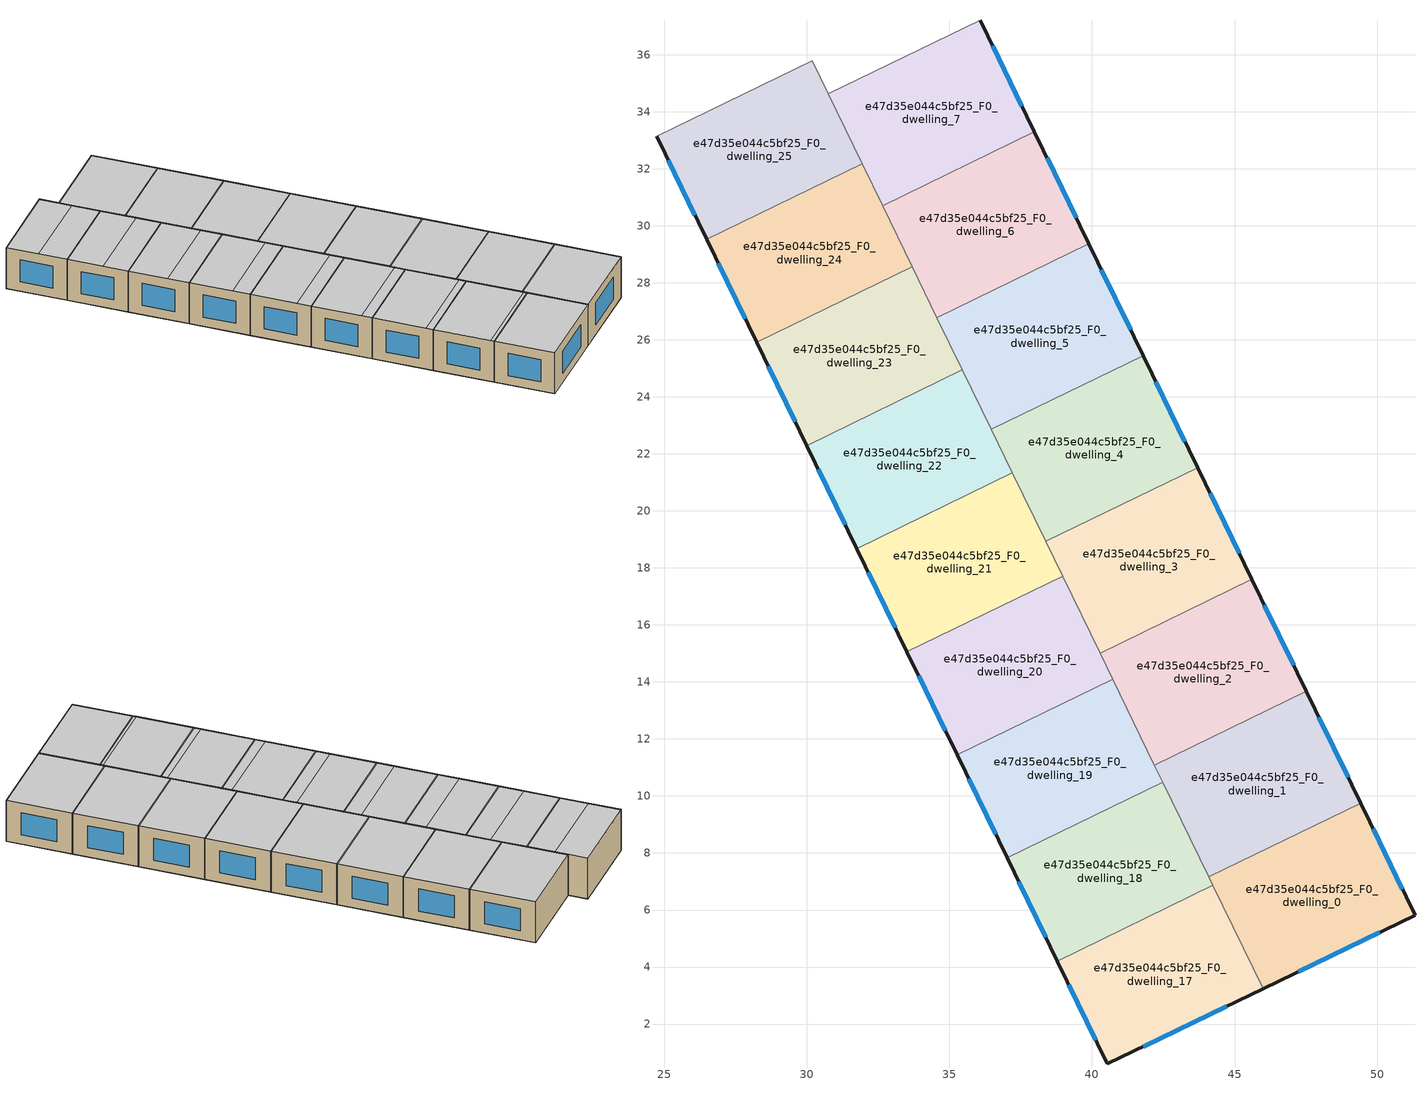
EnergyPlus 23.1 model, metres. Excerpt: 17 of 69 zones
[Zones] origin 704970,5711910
e47d35e044c5bf25_F0_dwelling_0
 floor ground (EU_floor_Construction): 51.33,5.82 49.42,9.75 44.09,7.16 46,3.24 z0
 wall outside (EU_wall_Construction): 49.42,9.75 51.33,5.82 46,3.24 z0:3
 wall to e47d35e044c5bf25_F0_dwelling_1 (EU_wall_Construction): 44.09,7.16 49.42,9.75 z0:3
 wall to e47d35e044c5bf25_F0_dwelling_17 (EU_wall_Construction): 46,3.24 44.24,6.86 z0:3
 wall to e47d35e044c5bf25_F0_dwelling_18 (EU_wall_Construction): 44.24,6.86 44.1,7.16 z0:3
 window (EU_Window_Construction): 49.86,8.84 50.89,6.73 / 50.1,5.23 47.23,3.84 z0.69:2.31
 ceiling to e47d35e044c5bf25_F1_dwelling_0 (EU_floor_Construction): 49.42,9.75 51.33,5.82 46,3.24 44.09,7.16 z3
e47d35e044c5bf25_F0_dwelling_1
 floor ground (EU_floor_Construction): 49.42,9.75 47.52,13.67 42.19,11.08 44.09,7.16 z0
 wall outside (EU_wall_Construction): 47.52,13.67 49.42,9.75 z0:3
 wall to e47d35e044c5bf25_F0_dwelling_2 (EU_wall_Construction): 42.19,11.08 47.52,13.67 z0:3
 wall to e47d35e044c5bf25_F0_dwelling_18 (EU_wall_Construction): 44.09,7.16 42.48,10.48 z0:3
 wall to e47d35e044c5bf25_F0_dwelling_19 (EU_wall_Construction): 42.48,10.48 42.19,11.08 z0:3
 window (EU_Window_Construction): 47.96,12.77 48.98,10.66 z0.69:2.31
 ceiling to e47d35e044c5bf25_F1_dwelling_1 (EU_floor_Construction): 47.52,13.67 49.42,9.75 44.09,7.16 42.19,11.08 z3
e47d35e044c5bf25_F0_dwelling_17
 floor ground (EU_floor_Construction): 46,3.24 44.24,6.86 38.78,4.21 40.54,0.6 z0
 wall outside (EU_wall_Construction): 46,3.24 40.54,0.6 38.78,4.21 z0:3
 wall to e47d35e044c5bf25_F0_dwelling_18 (EU_wall_Construction): 38.78,4.21 44.24,6.86 z0:3
 window (EU_Window_Construction): 44.73,2.63 41.8,1.21 / 40.13,1.44 39.19,3.37 z0.69:2.31
 ceiling to e47d35e044c5bf25_F1_dwelling_17 (EU_floor_Construction): 44.24,6.86 46,3.24 40.54,0.6 38.78,4.21 z3
e47d35e044c5bf25_F0_dwelling_18
 floor ground (EU_floor_Construction): 44.24,6.86 42.48,10.48 37.02,7.83 38.78,4.21 z0
 wall outside (EU_wall_Construction): 38.78,4.21 37.02,7.83 z0:3
 wall to e47d35e044c5bf25_F0_dwelling_19 (EU_wall_Construction): 37.02,7.83 42.48,10.48 z0:3
 window (EU_Window_Construction): 38.37,5.05 37.43,6.99 z0.69:2.31
 ceiling to e47d35e044c5bf25_F1_dwelling_18 (EU_floor_Construction): 42.48,10.48 44.14,7.08 38.68,4.42 37.02,7.83 z3
 ceiling to e47d35e044c5bf25_F1_dwelling_17 (EU_floor_Construction): 44.14,7.08 44.24,6.86 38.78,4.21 38.68,4.42 z3
e47d35e044c5bf25_F0_dwelling_19
 floor ground (EU_floor_Construction): 42.48,10.48 40.73,14.09 35.27,11.44 37.02,7.83 z0
 wall outside (EU_wall_Construction): 37.02,7.83 35.27,11.44 z0:3
 wall to e47d35e044c5bf25_F0_dwelling_20 (EU_wall_Construction): 35.27,11.44 40.73,14.09 z0:3
 wall to e47d35e044c5bf25_F0_dwelling_2 (EU_wall_Construction): 40.73,14.09 42.19,11.08 z0:3
 window (EU_Window_Construction): 36.62,8.66 35.67,10.61 z0.69:2.31
 ceiling to e47d35e044c5bf25_F1_dwelling_19 (EU_floor_Construction): 40.73,14.09 42.28,10.91 36.82,8.25 35.27,11.44 z3
 ceiling to e47d35e044c5bf25_F1_dwelling_18 (EU_floor_Construction): 42.28,10.91 42.48,10.48 37.02,7.83 36.82,8.25 z3
e47d35e044c5bf25_F0_dwelling_2
 floor ground (EU_floor_Construction): 47.52,13.67 45.61,17.6 40.28,15.01 42.19,11.08 z0
 wall outside (EU_wall_Construction): 45.61,17.6 47.52,13.67 z0:3
 wall to e47d35e044c5bf25_F0_dwelling_3 (EU_wall_Construction): 40.28,15.01 45.61,17.6 z0:3
 wall to e47d35e044c5bf25_F0_dwelling_20 (EU_wall_Construction): 40.73,14.1 40.28,15.01 z0:3
 window (EU_Window_Construction): 46.05,16.69 47.07,14.58 z0.69:2.31
 ceiling to e47d35e044c5bf25_F1_dwelling_2 (EU_floor_Construction): 45.61,17.6 47.52,13.67 42.19,11.08 40.28,15.01 z3
e47d35e044c5bf25_F0_dwelling_20
 floor ground (EU_floor_Construction): 40.73,14.09 38.97,17.71 33.51,15.06 35.27,11.44 z0
 wall outside (EU_wall_Construction): 35.27,11.44 33.51,15.06 z0:3
 wall to e47d35e044c5bf25_F0_dwelling_21 (EU_wall_Construction): 33.51,15.06 38.97,17.71 z0:3
 wall to e47d35e044c5bf25_F0_dwelling_3 (EU_wall_Construction): 38.97,17.71 40.28,15.01 z0:3
 window (EU_Window_Construction): 34.86,12.28 33.92,14.22 z0.69:2.31
 ceiling adiabatic (EU_roof_Construction): 38.97,17.71 40.42,14.73 34.96,12.08 33.51,15.06 z3
 ceiling to e47d35e044c5bf25_F1_dwelling_19 (EU_floor_Construction): 40.42,14.73 40.73,14.09 35.27,11.44 34.96,12.08 z3
e47d35e044c5bf25_F0_dwelling_21
 floor ground (EU_floor_Construction): 38.97,17.71 37.21,21.33 31.75,18.68 33.51,15.06 z0
 wall outside (EU_wall_Construction): 33.51,15.06 31.75,18.68 z0:3
 wall to e47d35e044c5bf25_F0_dwelling_22 (EU_wall_Construction): 31.75,18.68 37.21,21.33 z0:3
 wall to e47d35e044c5bf25_F0_dwelling_4 (EU_wall_Construction): 37.21,21.33 38.38,18.93 z0:3
 wall to e47d35e044c5bf25_F0_dwelling_3 (EU_wall_Construction): 38.38,18.93 38.97,17.71 z0:3
 window (EU_Window_Construction): 33.1,15.9 32.16,17.84 z0.69:2.31
 ceiling adiabatic (EU_roof_Construction): 37.21,21.33 38.56,18.56 33.1,15.91 31.75,18.68 z3
 ceiling to e47d35e044c5bf25_F1_dwelling_20 (EU_floor_Construction): 38.56,18.56 38.97,17.71 33.51,15.06 33.1,15.91 z3
e47d35e044c5bf25_F0_dwelling_22
 floor ground (EU_floor_Construction): 37.21,21.33 35.45,24.94 30,22.29 31.75,18.68 z0
 wall outside (EU_wall_Construction): 31.75,18.68 30,22.29 z0:3
 wall to e47d35e044c5bf25_F0_dwelling_23 (EU_wall_Construction): 30,22.29 35.45,24.94 z0:3
 wall to e47d35e044c5bf25_F0_dwelling_5 (EU_wall_Construction): 35.45,24.94 36.47,22.86 z0:3
 wall to e47d35e044c5bf25_F0_dwelling_4 (EU_wall_Construction): 36.47,22.86 37.21,21.33 z0:3
 window (EU_Window_Construction): 31.35,19.51 30.4,21.46 z0.69:2.31
 ceiling to e47d35e044c5bf25_F1_dwelling_22 (EU_floor_Construction): 35.45,24.94 36.7,22.39 31.24,19.74 30,22.29 z3
 ceiling to e47d35e044c5bf25_F1_dwelling_21 (EU_floor_Construction): 36.7,22.39 37.21,21.33 31.75,18.68 31.24,19.74 z3
e47d35e044c5bf25_F0_dwelling_23
 floor ground (EU_floor_Construction): 35.45,24.94 33.7,28.56 28.24,25.91 30,22.29 z0
 wall outside (EU_wall_Construction): 30,22.29 28.24,25.91 z0:3
 wall to e47d35e044c5bf25_F0_dwelling_24 (EU_wall_Construction): 28.24,25.91 33.7,28.56 z0:3
 wall to e47d35e044c5bf25_F0_dwelling_6 (EU_wall_Construction): 33.7,28.56 34.56,26.78 z0:3
 wall to e47d35e044c5bf25_F0_dwelling_5 (EU_wall_Construction): 34.56,26.78 35.46,24.94 z0:3
 window (EU_Window_Construction): 29.59,23.13 28.65,25.07 z0.69:2.31
 ceiling to e47d35e044c5bf25_F1_dwelling_23 (EU_floor_Construction): 33.7,28.56 34.83,26.22 29.38,23.57 28.24,25.91 z3
 ceiling to e47d35e044c5bf25_F1_dwelling_22 (EU_floor_Construction): 34.83,26.22 35.45,24.94 30,22.29 29.38,23.57 z3
e47d35e044c5bf25_F0_dwelling_24
 floor ground (EU_floor_Construction): 33.7,28.56 31.94,32.18 26.48,29.52 28.24,25.91 z0
 wall outside (EU_wall_Construction): 28.24,25.91 26.48,29.52 z0:3
 wall to e47d35e044c5bf25_F0_dwelling_25 (EU_wall_Construction): 26.48,29.52 31.94,32.18 z0:3
 wall to e47d35e044c5bf25_F0_dwelling_7 (EU_wall_Construction): 31.94,32.18 32.66,30.7 z0:3
 wall to e47d35e044c5bf25_F0_dwelling_6 (EU_wall_Construction): 32.66,30.7 33.7,28.56 z0:3
 window (EU_Window_Construction): 27.83,26.74 26.89,28.69 z0.69:2.31
 ceiling to e47d35e044c5bf25_F1_dwelling_24 (EU_floor_Construction): 31.94,32.18 32.97,30.05 27.52,27.4 26.48,29.52 z3
 ceiling to e47d35e044c5bf25_F1_dwelling_23 (EU_floor_Construction): 32.97,30.05 33.7,28.56 28.24,25.91 27.52,27.4 z3
e47d35e044c5bf25_F0_dwelling_25
 floor ground (EU_floor_Construction): 31.94,32.18 30.19,35.79 24.73,33.14 26.48,29.52 z0
 wall outside (EU_wall_Construction): 26.48,29.52 24.73,33.14 z0:3
 wall to e47d35e044c5bf25_F0_dwelling_26 (EU_wall_Construction): 24.73,33.14 30.19,35.79 z0:3
 wall to e47d35e044c5bf25_F0_dwelling_8 (EU_wall_Construction): 30.19,35.79 30.75,34.63 z0:3
 wall to e47d35e044c5bf25_F0_dwelling_7 (EU_wall_Construction): 30.75,34.63 31.94,32.18 z0:3
 window (EU_Window_Construction): 26.08,30.36 25.13,32.3 z0.69:2.31
 ceiling to e47d35e044c5bf25_F1_dwelling_25 (EU_floor_Construction): 30.19,35.79 31.11,33.88 25.66,31.23 24.73,33.14 z3
 ceiling to e47d35e044c5bf25_F1_dwelling_24 (EU_floor_Construction): 31.11,33.88 31.94,32.18 26.48,29.52 25.66,31.23 z3
e47d35e044c5bf25_F0_dwelling_3
 floor ground (EU_floor_Construction): 45.61,17.6 43.7,21.52 38.38,18.93 40.28,15.01 z0
 wall outside (EU_wall_Construction): 43.7,21.52 45.61,17.6 z0:3
 wall to e47d35e044c5bf25_F0_dwelling_4 (EU_wall_Construction): 38.38,18.93 43.7,21.52 z0:3
 window (EU_Window_Construction): 44.14,20.61 45.17,18.5 z0.69:2.31
 ceiling to e47d35e044c5bf25_F1_dwelling_3 (EU_floor_Construction): 43.7,21.52 45.61,17.6 40.28,15.01 38.38,18.93 z3
e47d35e044c5bf25_F0_dwelling_4
 floor ground (EU_floor_Construction): 43.7,21.52 41.8,25.44 36.47,22.86 38.38,18.93 z0
 wall outside (EU_wall_Construction): 41.8,25.44 43.7,21.52 z0:3
 wall to e47d35e044c5bf25_F0_dwelling_5 (EU_wall_Construction): 36.47,22.86 41.8,25.44 z0:3
 window (EU_Window_Construction): 42.24,24.54 43.26,22.43 z0.69:2.31
 ceiling to e47d35e044c5bf25_F1_dwelling_4 (EU_floor_Construction): 41.8,25.44 43.7,21.52 38.38,18.93 36.47,22.86 z3
e47d35e044c5bf25_F0_dwelling_5
 floor ground (EU_floor_Construction): 41.8,25.44 39.89,29.37 34.56,26.78 36.47,22.86 z0
 wall outside (EU_wall_Construction): 39.89,29.37 41.8,25.44 z0:3
 wall to e47d35e044c5bf25_F0_dwelling_6 (EU_wall_Construction): 34.56,26.78 39.89,29.37 z0:3
 window (EU_Window_Construction): 40.33,28.46 41.35,26.35 z0.69:2.31
 ceiling to e47d35e044c5bf25_F1_dwelling_5 (EU_floor_Construction): 39.89,29.37 41.8,25.44 36.47,22.86 34.56,26.78 z3
e47d35e044c5bf25_F0_dwelling_6
 floor ground (EU_floor_Construction): 39.89,29.37 37.98,33.29 32.66,30.7 34.56,26.78 z0
 wall outside (EU_wall_Construction): 37.98,33.29 39.89,29.37 z0:3
 wall to e47d35e044c5bf25_F0_dwelling_7 (EU_wall_Construction): 32.66,30.7 37.98,33.29 z0:3
 window (EU_Window_Construction): 38.42,32.38 39.45,30.28 z0.69:2.31
 ceiling to e47d35e044c5bf25_F1_dwelling_6 (EU_floor_Construction): 37.98,33.29 39.89,29.37 34.56,26.78 32.66,30.7 z3
e47d35e044c5bf25_F0_dwelling_7
 floor ground (EU_floor_Construction): 37.98,33.29 36.07,37.22 30.75,34.63 32.66,30.7 z0
 wall outside (EU_wall_Construction): 36.07,37.22 37.98,33.29 z0:3
 wall to e47d35e044c5bf25_F0_dwelling_8 (EU_wall_Construction): 30.75,34.63 36.07,37.22 z0:3
 window (EU_Window_Construction): 36.52,36.31 37.54,34.2 z0.69:2.31
 ceiling to e47d35e044c5bf25_F1_dwelling_7 (EU_floor_Construction): 36.07,37.22 37.98,33.29 32.66,30.7 30.75,34.63 z3
[Building]
EU S2 Campaign: North Axis=0; Terrain=City; Solar Distribution=FullExterior
[Site:Location]
London: Latitude=51.5; Longitude=-0.5; Time Zone=0; Elevation=25
[SizingPeriod:WeatherFileDays]
AnnualSizingPeriod: Begin Month=1; Begin Day of Month=1; End Month=12; End Day of Month=31; Day of Week for Start Day=Monday; Use Weather File Daylight Saving Period=No; Use Weather File Rain and Snow Indicators=No
[MATERIAL]
EU_InternalMass_Material: Roughness=MediumRough; Thickness=0.1; Conductivity=1; Density=1800; Specific Heat=900; Thermal Absorptance=0.9; Solar Absorptance=0.7; Visible Absorptance=0.7
[MATERIAL:NOMASS] Roughness=MediumRough; Thermal Absorptance=0.9; Solar Absorptance=0.7; Visible Absorptance=0.7
Name | Thermal Resistance
EU_wall_NoMass | 0.635353
EU_roof_NoMass | 0.675062
EU_floor_NoMass | 1.96382
[WINDOWMATERIAL:SIMPLEGLAZINGSYSTEM]
EU_Window_SimpleGlazing: UFactor=2.96269; Solar Heat Gain Coefficient=0.76; Visible Transmittance=0.76
[CONSTRUCTION]
EU_wall_Construction: EU_wall_NoMass
EU_roof_Construction: EU_roof_NoMass
EU_floor_Construction: EU_floor_NoMass
EU_InternalMass_Construction: EU_InternalMass_Material
EU_Window_Construction: EU_Window_SimpleGlazing
[ZONE] Type=1; Multiplier=1; Ceiling Height=autocalculate; Floor Area=autocalculate; Part of Total Floor Area=Yes
Name | Volume
e47d35e044c5bf25_F0_dwelling_0 | 77.4873
e47d35e044c5bf25_F0_dwelling_1 | 77.4924
e47d35e044c5bf25_F0_dwelling_17; e47d35e044c5bf25_F0_dwelling_18 | 73.1982
e47d35e044c5bf25_F0_dwelling_19; e47d35e044c5bf25_F0_dwelling_25 | 73.1975
e47d35e044c5bf25_F0_dwelling_2 | 77.4902
e47d35e044c5bf25_F0_dwelling_20 | 73.1873
e47d35e044c5bf25_F0_dwelling_21 | 73.2048
e47d35e044c5bf25_F0_dwelling_22 | 73.1858
e47d35e044c5bf25_F0_dwelling_23 | 73.1836
e47d35e044c5bf25_F0_dwelling_24 | 73.2092
e47d35e044c5bf25_F0_dwelling_3 | 77.5034
e47d35e044c5bf25_F0_dwelling_4 | 77.4858
e47d35e044c5bf25_F0_dwelling_5 | 77.4976
e47d35e044c5bf25_F0_dwelling_6 | 77.4888
e47d35e044c5bf25_F0_dwelling_7 | 77.5012
[INTERNALMASS] Construction=EU_InternalMass_Construction
Name | Zone or ZoneList | Surface Area
e47d35e044c5bf25_F0_dwelling_0_EU_InternalMass | e47d35e044c5bf25_F0_dwelling_0 | 25.8291
e47d35e044c5bf25_F0_dwelling_1_EU_InternalMass | e47d35e044c5bf25_F0_dwelling_1 | 25.8305
e47d35e044c5bf25_F0_dwelling_2_EU_InternalMass | e47d35e044c5bf25_F0_dwelling_2 | 25.8299
e47d35e044c5bf25_F0_dwelling_3_EU_InternalMass | e47d35e044c5bf25_F0_dwelling_3 | 25.8345
e47d35e044c5bf25_F0_dwelling_4_EU_InternalMass | e47d35e044c5bf25_F0_dwelling_4 | 25.8283
e47d35e044c5bf25_F0_dwelling_5_EU_InternalMass | e47d35e044c5bf25_F0_dwelling_5 | 25.8326
e47d35e044c5bf25_F0_dwelling_6_EU_InternalMass | e47d35e044c5bf25_F0_dwelling_6 | 25.8294
e47d35e044c5bf25_F0_dwelling_7_EU_InternalMass | e47d35e044c5bf25_F0_dwelling_7 | 25.834
e47d35e044c5bf25_F0_dwelling_17_EU_InternalMass | e47d35e044c5bf25_F0_dwelling_17 | 24.3995
e47d35e044c5bf25_F0_dwelling_18_EU_InternalMass | e47d35e044c5bf25_F0_dwelling_18 | 24.3993
e47d35e044c5bf25_F0_dwelling_19_EU_InternalMass | e47d35e044c5bf25_F0_dwelling_19 | 24.3993
e47d35e044c5bf25_F0_dwelling_20_EU_InternalMass | e47d35e044c5bf25_F0_dwelling_20 | 24.3962
e47d35e044c5bf25_F0_dwelling_21_EU_InternalMass | e47d35e044c5bf25_F0_dwelling_21 | 24.4011
e47d35e044c5bf25_F0_dwelling_22_EU_InternalMass | e47d35e044c5bf25_F0_dwelling_22 | 24.3957
e47d35e044c5bf25_F0_dwelling_23_EU_InternalMass | e47d35e044c5bf25_F0_dwelling_23 | 24.3943
e47d35e044c5bf25_F0_dwelling_24_EU_InternalMass | e47d35e044c5bf25_F0_dwelling_24 | 24.4029
e47d35e044c5bf25_F0_dwelling_25_EU_InternalMass | e47d35e044c5bf25_F0_dwelling_25 | 24.3993
[OTHEREQUIPMENT] Fuel Type=Electricity; Design Level Calculation Method=Watts/Area; Power per Zone Floor Area=1; Fraction Latent=0; Fraction Radiant=0; Fraction Lost=0; Carbon Dioxide Generation Rate=0; EndUse Subcategory=EU_Step8_InternalGains
Name | Zone or ZoneList or Space or SpaceList | Schedule
EU_Step8_InternalGain_e47d35e044c5bf25_F0_dwelling_0_f000 | e47d35e044c5bf25_F0_dwelling_0 | EU_Step8_GainSchedule_e47d35e044c5bf25_F0_dwelling_0_f000
EU_Step8_InternalGain_e47d35e044c5bf25_F0_dwelling_1_f000 | e47d35e044c5bf25_F0_dwelling_1 | EU_Step8_GainSchedule_e47d35e044c5bf25_F0_dwelling_1_f000
EU_Step8_InternalGain_e47d35e044c5bf25_F0_dwelling_2_f000 | e47d35e044c5bf25_F0_dwelling_2 | EU_Step8_GainSchedule_e47d35e044c5bf25_F0_dwelling_2_f000
EU_Step8_InternalGain_e47d35e044c5bf25_F0_dwelling_3_f000 | e47d35e044c5bf25_F0_dwelling_3 | EU_Step8_GainSchedule_e47d35e044c5bf25_F0_dwelling_3_f000
EU_Step8_InternalGain_e47d35e044c5bf25_F0_dwelling_4_f000 | e47d35e044c5bf25_F0_dwelling_4 | EU_Step8_GainSchedule_e47d35e044c5bf25_F0_dwelling_4_f000
EU_Step8_InternalGain_e47d35e044c5bf25_F0_dwelling_5_f000 | e47d35e044c5bf25_F0_dwelling_5 | EU_Step8_GainSchedule_e47d35e044c5bf25_F0_dwelling_5_f000
EU_Step8_InternalGain_e47d35e044c5bf25_F0_dwelling_6_f000 | e47d35e044c5bf25_F0_dwelling_6 | EU_Step8_GainSchedule_e47d35e044c5bf25_F0_dwelling_6_f000
EU_Step8_InternalGain_e47d35e044c5bf25_F0_dwelling_7_f000 | e47d35e044c5bf25_F0_dwelling_7 | EU_Step8_GainSchedule_e47d35e044c5bf25_F0_dwelling_7_f000
EU_Step8_InternalGain_e47d35e044c5bf25_F0_dwelling_17_f000 | e47d35e044c5bf25_F0_dwelling_17 | EU_Step8_GainSchedule_e47d35e044c5bf25_F0_dwelling_17_f000
EU_Step8_InternalGain_e47d35e044c5bf25_F0_dwelling_18_f000 | e47d35e044c5bf25_F0_dwelling_18 | EU_Step8_GainSchedule_e47d35e044c5bf25_F0_dwelling_18_f000
EU_Step8_InternalGain_e47d35e044c5bf25_F0_dwelling_19_f000 | e47d35e044c5bf25_F0_dwelling_19 | EU_Step8_GainSchedule_e47d35e044c5bf25_F0_dwelling_19_f000
EU_Step8_InternalGain_e47d35e044c5bf25_F0_dwelling_20_f000 | e47d35e044c5bf25_F0_dwelling_20 | EU_Step8_GainSchedule_e47d35e044c5bf25_F0_dwelling_20_f000
EU_Step8_InternalGain_e47d35e044c5bf25_F0_dwelling_21_f000 | e47d35e044c5bf25_F0_dwelling_21 | EU_Step8_GainSchedule_e47d35e044c5bf25_F0_dwelling_21_f000
EU_Step8_InternalGain_e47d35e044c5bf25_F0_dwelling_22_f000 | e47d35e044c5bf25_F0_dwelling_22 | EU_Step8_GainSchedule_e47d35e044c5bf25_F0_dwelling_22_f000
EU_Step8_InternalGain_e47d35e044c5bf25_F0_dwelling_23_f000 | e47d35e044c5bf25_F0_dwelling_23 | EU_Step8_GainSchedule_e47d35e044c5bf25_F0_dwelling_23_f000
EU_Step8_InternalGain_e47d35e044c5bf25_F0_dwelling_24_f000 | e47d35e044c5bf25_F0_dwelling_24 | EU_Step8_GainSchedule_e47d35e044c5bf25_F0_dwelling_24_f000
EU_Step8_InternalGain_e47d35e044c5bf25_F0_dwelling_25_f000 | e47d35e044c5bf25_F0_dwelling_25 | EU_Step8_GainSchedule_e47d35e044c5bf25_F0_dwelling_25_f000
[ZONEVENTILATION:DESIGNFLOWRATE] Schedule=EU_AlwaysOn; Design Flow Rate Calculation Method=AirChanges/Hour; Air Changes per Hour=0.555504; Ventilation Type=Natural; Fan Pressure Rise=0; Fan Total Efficiency=1; Constant Term Coefficient=1; Temperature Term Coefficient=0; Velocity Term Coefficient=0; Velocity Squared Term Coefficient=0; Minimum Indoor Temperature=-100; Maximum Indoor Temperature=100; Delta Temperature=-100; Minimum Outdoor Temperature=-100; Maximum Outdoor Temperature=100; Maximum Wind Speed=40
Name | Zone or ZoneList or Space or SpaceList
EU_ConstantAir_e47d35e044c5bf25_F0_dwelling_0 | e47d35e044c5bf25_F0_dwelling_0
EU_ConstantAir_e47d35e044c5bf25_F0_dwelling_1 | e47d35e044c5bf25_F0_dwelling_1
EU_ConstantAir_e47d35e044c5bf25_F0_dwelling_2 | e47d35e044c5bf25_F0_dwelling_2
EU_ConstantAir_e47d35e044c5bf25_F0_dwelling_3 | e47d35e044c5bf25_F0_dwelling_3
EU_ConstantAir_e47d35e044c5bf25_F0_dwelling_4 | e47d35e044c5bf25_F0_dwelling_4
EU_ConstantAir_e47d35e044c5bf25_F0_dwelling_5 | e47d35e044c5bf25_F0_dwelling_5
EU_ConstantAir_e47d35e044c5bf25_F0_dwelling_6 | e47d35e044c5bf25_F0_dwelling_6
EU_ConstantAir_e47d35e044c5bf25_F0_dwelling_7 | e47d35e044c5bf25_F0_dwelling_7
EU_ConstantAir_e47d35e044c5bf25_F0_dwelling_17 | e47d35e044c5bf25_F0_dwelling_17
EU_ConstantAir_e47d35e044c5bf25_F0_dwelling_18 | e47d35e044c5bf25_F0_dwelling_18
EU_ConstantAir_e47d35e044c5bf25_F0_dwelling_19 | e47d35e044c5bf25_F0_dwelling_19
EU_ConstantAir_e47d35e044c5bf25_F0_dwelling_20 | e47d35e044c5bf25_F0_dwelling_20
EU_ConstantAir_e47d35e044c5bf25_F0_dwelling_21 | e47d35e044c5bf25_F0_dwelling_21
EU_ConstantAir_e47d35e044c5bf25_F0_dwelling_22 | e47d35e044c5bf25_F0_dwelling_22
EU_ConstantAir_e47d35e044c5bf25_F0_dwelling_23 | e47d35e044c5bf25_F0_dwelling_23
EU_ConstantAir_e47d35e044c5bf25_F0_dwelling_24 | e47d35e044c5bf25_F0_dwelling_24
EU_ConstantAir_e47d35e044c5bf25_F0_dwelling_25 | e47d35e044c5bf25_F0_dwelling_25
[HVACTEMPLATE:THERMOSTAT] Constant Heating Setpoint=20; Constant Cooling Setpoint=50
EU_HeatOnly_e47d35e044c5bf25_F0_dwelling_0; EU_HeatOnly_e47d35e044c5bf25_F0_dwelling_1; EU_HeatOnly_e47d35e044c5bf25_F0_dwelling_2; EU_HeatOnly_e47d35e044c5bf25_F0_dwelling_3; EU_HeatOnly_e47d35e044c5bf25_F0_dwelling_4; EU_HeatOnly_e47d35e044c5bf25_F0_dwelling_5; EU_HeatOnly_e47d35e044c5bf25_F0_dwelling_6; EU_HeatOnly_e47d35e044c5bf25_F0_dwelling_7; EU_HeatOnly_e47d35e044c5bf25_F0_dwelling_8; EU_HeatOnly_e47d35e044c5bf25_F0_dwelling_9; EU_HeatOnly_e47d35e044c5bf25_F0_dwelling_10; EU_HeatOnly_e47d35e044c5bf25_F0_dwelling_11; EU_HeatOnly_e47d35e044c5bf25_F0_dwelling_12; EU_HeatOnly_e47d35e044c5bf25_F0_dwelling_13; EU_HeatOnly_e47d35e044c5bf25_F0_dwelling_14; EU_HeatOnly_e47d35e044c5bf25_F0_dwelling_15; EU_HeatOnly_e47d35e044c5bf25_F0_dwelling_16; EU_HeatOnly_e47d35e044c5bf25_F0_dwelling_17; EU_HeatOnly_e47d35e044c5bf25_F0_dwelling_18; EU_HeatOnly_e47d35e044c5bf25_F0_dwelling_19; EU_HeatOnly_e47d35e044c5bf25_F0_dwelling_20; EU_HeatOnly_e47d35e044c5bf25_F0_dwelling_21; EU_HeatOnly_e47d35e044c5bf25_F0_dwelling_22; EU_HeatOnly_e47d35e044c5bf25_F0_dwelling_23; EU_HeatOnly_e47d35e044c5bf25_F0_dwelling_24; EU_HeatOnly_e47d35e044c5bf25_F0_dwelling_25; EU_HeatOnly_e47d35e044c5bf25_F0_dwelling_26; EU_HeatOnly_e47d35e044c5bf25_F0_dwelling_27; EU_HeatOnly_e47d35e044c5bf25_F0_dwelling_28; EU_HeatOnly_e47d35e044c5bf25_F0_dwelling_29; EU_HeatOnly_e47d35e044c5bf25_F0_dwelling_30; EU_HeatOnly_e47d35e044c5bf25_F0_dwelling_31; EU_HeatOnly_e47d35e044c5bf25_F0_dwelling_32; EU_HeatOnly_e47d35e044c5bf25_F0_dwelling_33; EU_HeatOnly_e47d35e044c5bf25_F0_dwelling_34; EU_HeatOnly_e47d35e044c5bf25_F1_dwelling_0; EU_HeatOnly_e47d35e044c5bf25_F1_dwelling_1; EU_HeatOnly_e47d35e044c5bf25_F1_dwelling_2; EU_HeatOnly_e47d35e044c5bf25_F1_dwelling_3; EU_HeatOnly_e47d35e044c5bf25_F1_dwelling_4; EU_HeatOnly_e47d35e044c5bf25_F1_dwelling_5; EU_HeatOnly_e47d35e044c5bf25_F1_dwelling_6; EU_HeatOnly_e47d35e044c5bf25_F1_dwelling_7; EU_HeatOnly_e47d35e044c5bf25_F1_dwelling_8; EU_HeatOnly_e47d35e044c5bf25_F1_dwelling_9; EU_HeatOnly_e47d35e044c5bf25_F1_dwelling_10; EU_HeatOnly_e47d35e044c5bf25_F1_dwelling_11; EU_HeatOnly_e47d35e044c5bf25_F1_dwelling_12; EU_HeatOnly_e47d35e044c5bf25_F1_dwelling_13; EU_HeatOnly_e47d35e044c5bf25_F1_dwelling_14; EU_HeatOnly_e47d35e044c5bf25_F1_dwelling_15; EU_HeatOnly_e47d35e044c5bf25_F1_dwelling_16; EU_HeatOnly_e47d35e044c5bf25_F1_dwelling_17; EU_HeatOnly_e47d35e044c5bf25_F1_dwelling_18; EU_HeatOnly_e47d35e044c5bf25_F1_dwelling_19; EU_HeatOnly_e47d35e044c5bf25_F1_dwelling_20; EU_HeatOnly_e47d35e044c5bf25_F1_dwelling_21; EU_HeatOnly_e47d35e044c5bf25_F1_dwelling_22; EU_HeatOnly_e47d35e044c5bf25_F1_dwelling_23; EU_HeatOnly_e47d35e044c5bf25_F1_dwelling_24; EU_HeatOnly_e47d35e044c5bf25_F1_dwelling_25; EU_HeatOnly_e47d35e044c5bf25_F1_dwelling_26; EU_HeatOnly_e47d35e044c5bf25_F1_dwelling_27; EU_HeatOnly_e47d35e044c5bf25_F1_dwelling_28; EU_HeatOnly_e47d35e044c5bf25_F1_dwelling_29; EU_HeatOnly_e47d35e044c5bf25_F1_dwelling_30; EU_HeatOnly_e47d35e044c5bf25_F1_dwelling_31; EU_HeatOnly_e47d35e044c5bf25_F1_dwelling_32; EU_HeatOnly_e47d35e044c5bf25_F1_dwelling_33
[HVACTEMPLATE:ZONE:IDEALLOADSAIRSYSTEM] System Availability Schedule=EU_AlwaysOn; Maximum Heating Supply Air Temperature=50; Minimum Cooling Supply Air Temperature=13; Maximum Heating Supply Air Humidity Ratio=0.0156; Minimum Cooling Supply Air Humidity Ratio=0.0077; Heating Limit=NoLimit; Cooling Limit=NoLimit; Heating Availability Schedule=EU_AlwaysOn; Cooling Availability Schedule=EU_CoolingOff; Dehumidification Control Type=ConstantSensibleHeatRatio; Cooling Sensible Heat Ratio=0.7; Dehumidification Setpoint=60; Humidification Control Type=None; Humidification Setpoint=30; Outdoor Air Method=None; Outdoor Air Flow Rate per Person=0.00944; Outdoor Air Flow Rate per Zone Floor Area=0; Outdoor Air Flow Rate per Zone=0; Demand Controlled Ventilation Type=None; Outdoor Air Economizer Type=NoEconomizer; Heat Recovery Type=None; Sensible Heat Recovery Effectiveness=0.7; Latent Heat Recovery Effectiveness=0.65
Name | Template Thermostat
e47d35e044c5bf25_F0_dwelling_0 | EU_HeatOnly_e47d35e044c5bf25_F0_dwelling_0
e47d35e044c5bf25_F0_dwelling_1 | EU_HeatOnly_e47d35e044c5bf25_F0_dwelling_1
e47d35e044c5bf25_F0_dwelling_2 | EU_HeatOnly_e47d35e044c5bf25_F0_dwelling_2
e47d35e044c5bf25_F0_dwelling_3 | EU_HeatOnly_e47d35e044c5bf25_F0_dwelling_3
e47d35e044c5bf25_F0_dwelling_4 | EU_HeatOnly_e47d35e044c5bf25_F0_dwelling_4
e47d35e044c5bf25_F0_dwelling_5 | EU_HeatOnly_e47d35e044c5bf25_F0_dwelling_5
e47d35e044c5bf25_F0_dwelling_6 | EU_HeatOnly_e47d35e044c5bf25_F0_dwelling_6
e47d35e044c5bf25_F0_dwelling_7 | EU_HeatOnly_e47d35e044c5bf25_F0_dwelling_7
e47d35e044c5bf25_F0_dwelling_17 | EU_HeatOnly_e47d35e044c5bf25_F0_dwelling_17
e47d35e044c5bf25_F0_dwelling_18 | EU_HeatOnly_e47d35e044c5bf25_F0_dwelling_18
e47d35e044c5bf25_F0_dwelling_19 | EU_HeatOnly_e47d35e044c5bf25_F0_dwelling_19
e47d35e044c5bf25_F0_dwelling_20 | EU_HeatOnly_e47d35e044c5bf25_F0_dwelling_20
e47d35e044c5bf25_F0_dwelling_21 | EU_HeatOnly_e47d35e044c5bf25_F0_dwelling_21
e47d35e044c5bf25_F0_dwelling_22 | EU_HeatOnly_e47d35e044c5bf25_F0_dwelling_22
e47d35e044c5bf25_F0_dwelling_23 | EU_HeatOnly_e47d35e044c5bf25_F0_dwelling_23
e47d35e044c5bf25_F0_dwelling_24 | EU_HeatOnly_e47d35e044c5bf25_F0_dwelling_24
e47d35e044c5bf25_F0_dwelling_25 | EU_HeatOnly_e47d35e044c5bf25_F0_dwelling_25
[SIZING:ZONE] Zone Cooling Design Supply Air Temperature Input Method=SupplyAirTemperature; Zone Cooling Design Supply Air Temperature=13; Zone Heating Design Supply Air Temperature Input Method=SupplyAirTemperature; Zone Heating Design Supply Air Temperature=50; Zone Cooling Design Supply Air Humidity Ratio=0.008; Zone Heating Design Supply Air Humidity Ratio=0.008; Cooling Design Air Flow Method=DesignDay; Cooling Design Air Flow Rate=0; Cooling Minimum Air Flow per Zone Floor Area=0.000762; Cooling Minimum Air Flow=0; Cooling Minimum Air Flow Fraction=0.2; Heating Design Air Flow Method=DesignDay; Heating Design Air Flow Rate=0; Heating Maximum Air Flow per Zone Floor Area=0.002032; Heating Maximum Air Flow=0.141576; Heating Maximum Air Flow Fraction=0.3; Account for Dedicated Outdoor Air System=No; Dedicated Outdoor Air System Control Strategy=NeutralSupplyAir; Dedicated Outdoor Air Low Setpoint Temperature for Design=autosize; Dedicated Outdoor Air High Setpoint Temperature for Design=autosize; Zone Load Sizing Method=Sensible Load Only No Latent Load; Zone Latent Cooling Design Supply Air Humidity Ratio Input Method=HumidityRatioDifference; Zone Cooling Design Supply Air Humidity Ratio Difference=0.005; Zone Latent Heating Design Supply Air Humidity Ratio Input Method=HumidityRatioDifference; Zone Humidification Design Supply Air Humidity Ratio Difference=0.005
e47d35e044c5bf25_F0_dwelling_0; e47d35e044c5bf25_F0_dwelling_1; e47d35e044c5bf25_F0_dwelling_2; e47d35e044c5bf25_F0_dwelling_3; e47d35e044c5bf25_F0_dwelling_4; e47d35e044c5bf25_F0_dwelling_5; e47d35e044c5bf25_F0_dwelling_6; e47d35e044c5bf25_F0_dwelling_7; e47d35e044c5bf25_F0_dwelling_17; e47d35e044c5bf25_F0_dwelling_18; e47d35e044c5bf25_F0_dwelling_19; e47d35e044c5bf25_F0_dwelling_20; e47d35e044c5bf25_F0_dwelling_21; e47d35e044c5bf25_F0_dwelling_22; e47d35e044c5bf25_F0_dwelling_23; e47d35e044c5bf25_F0_dwelling_24; e47d35e044c5bf25_F0_dwelling_25
[SCHEDULE:CONSTANT]
Name | Hourly Value
EU_AlwaysOn | 1
EU_CoolingOff | 0
[SCHEDULE:FILE] Column Number=1; Rows to Skip at Top=0; Number of Hours of Data=8760; Column Separator=Comma; Interpolate to Timestep=No; Minutes per Item=60; Adjust Schedule for Daylight Savings=Yes
Name | File
EU_Step8_GainSchedule_e47d35e044c5bf25_F0_dwelling_0_f000 | ../../schedules/e47d35e044c5bf25/e47d35e044c5bf25_F0_dwelling_0_f000_gain.csv
EU_Step8_GainSchedule_e47d35e044c5bf25_F0_dwelling_1_f000 | ../../schedules/e47d35e044c5bf25/e47d35e044c5bf25_F0_dwelling_1_f000_gain.csv
EU_Step8_GainSchedule_e47d35e044c5bf25_F0_dwelling_2_f000 | ../../schedules/e47d35e044c5bf25/e47d35e044c5bf25_F0_dwelling_2_f000_gain.csv
EU_Step8_GainSchedule_e47d35e044c5bf25_F0_dwelling_3_f000 | ../../schedules/e47d35e044c5bf25/e47d35e044c5bf25_F0_dwelling_3_f000_gain.csv
EU_Step8_GainSchedule_e47d35e044c5bf25_F0_dwelling_4_f000 | ../../schedules/e47d35e044c5bf25/e47d35e044c5bf25_F0_dwelling_4_f000_gain.csv
EU_Step8_GainSchedule_e47d35e044c5bf25_F0_dwelling_5_f000 | ../../schedules/e47d35e044c5bf25/e47d35e044c5bf25_F0_dwelling_5_f000_gain.csv
EU_Step8_GainSchedule_e47d35e044c5bf25_F0_dwelling_6_f000 | ../../schedules/e47d35e044c5bf25/e47d35e044c5bf25_F0_dwelling_6_f000_gain.csv
EU_Step8_GainSchedule_e47d35e044c5bf25_F0_dwelling_7_f000 | ../../schedules/e47d35e044c5bf25/e47d35e044c5bf25_F0_dwelling_7_f000_gain.csv
EU_Step8_GainSchedule_e47d35e044c5bf25_F0_dwelling_17_f000 | ../../schedules/e47d35e044c5bf25/e47d35e044c5bf25_F0_dwelling_17_f000_gain.csv
EU_Step8_GainSchedule_e47d35e044c5bf25_F0_dwelling_18_f000 | ../../schedules/e47d35e044c5bf25/e47d35e044c5bf25_F0_dwelling_18_f000_gain.csv
EU_Step8_GainSchedule_e47d35e044c5bf25_F0_dwelling_19_f000 | ../../schedules/e47d35e044c5bf25/e47d35e044c5bf25_F0_dwelling_19_f000_gain.csv
EU_Step8_GainSchedule_e47d35e044c5bf25_F0_dwelling_20_f000 | ../../schedules/e47d35e044c5bf25/e47d35e044c5bf25_F0_dwelling_20_f000_gain.csv
EU_Step8_GainSchedule_e47d35e044c5bf25_F0_dwelling_21_f000 | ../../schedules/e47d35e044c5bf25/e47d35e044c5bf25_F0_dwelling_21_f000_gain.csv
EU_Step8_GainSchedule_e47d35e044c5bf25_F0_dwelling_22_f000 | ../../schedules/e47d35e044c5bf25/e47d35e044c5bf25_F0_dwelling_22_f000_gain.csv
EU_Step8_GainSchedule_e47d35e044c5bf25_F0_dwelling_23_f000 | ../../schedules/e47d35e044c5bf25/e47d35e044c5bf25_F0_dwelling_23_f000_gain.csv
EU_Step8_GainSchedule_e47d35e044c5bf25_F0_dwelling_24_f000 | ../../schedules/e47d35e044c5bf25/e47d35e044c5bf25_F0_dwelling_24_f000_gain.csv
EU_Step8_GainSchedule_e47d35e044c5bf25_F0_dwelling_25_f000 | ../../schedules/e47d35e044c5bf25/e47d35e044c5bf25_F0_dwelling_25_f000_gain.csv
